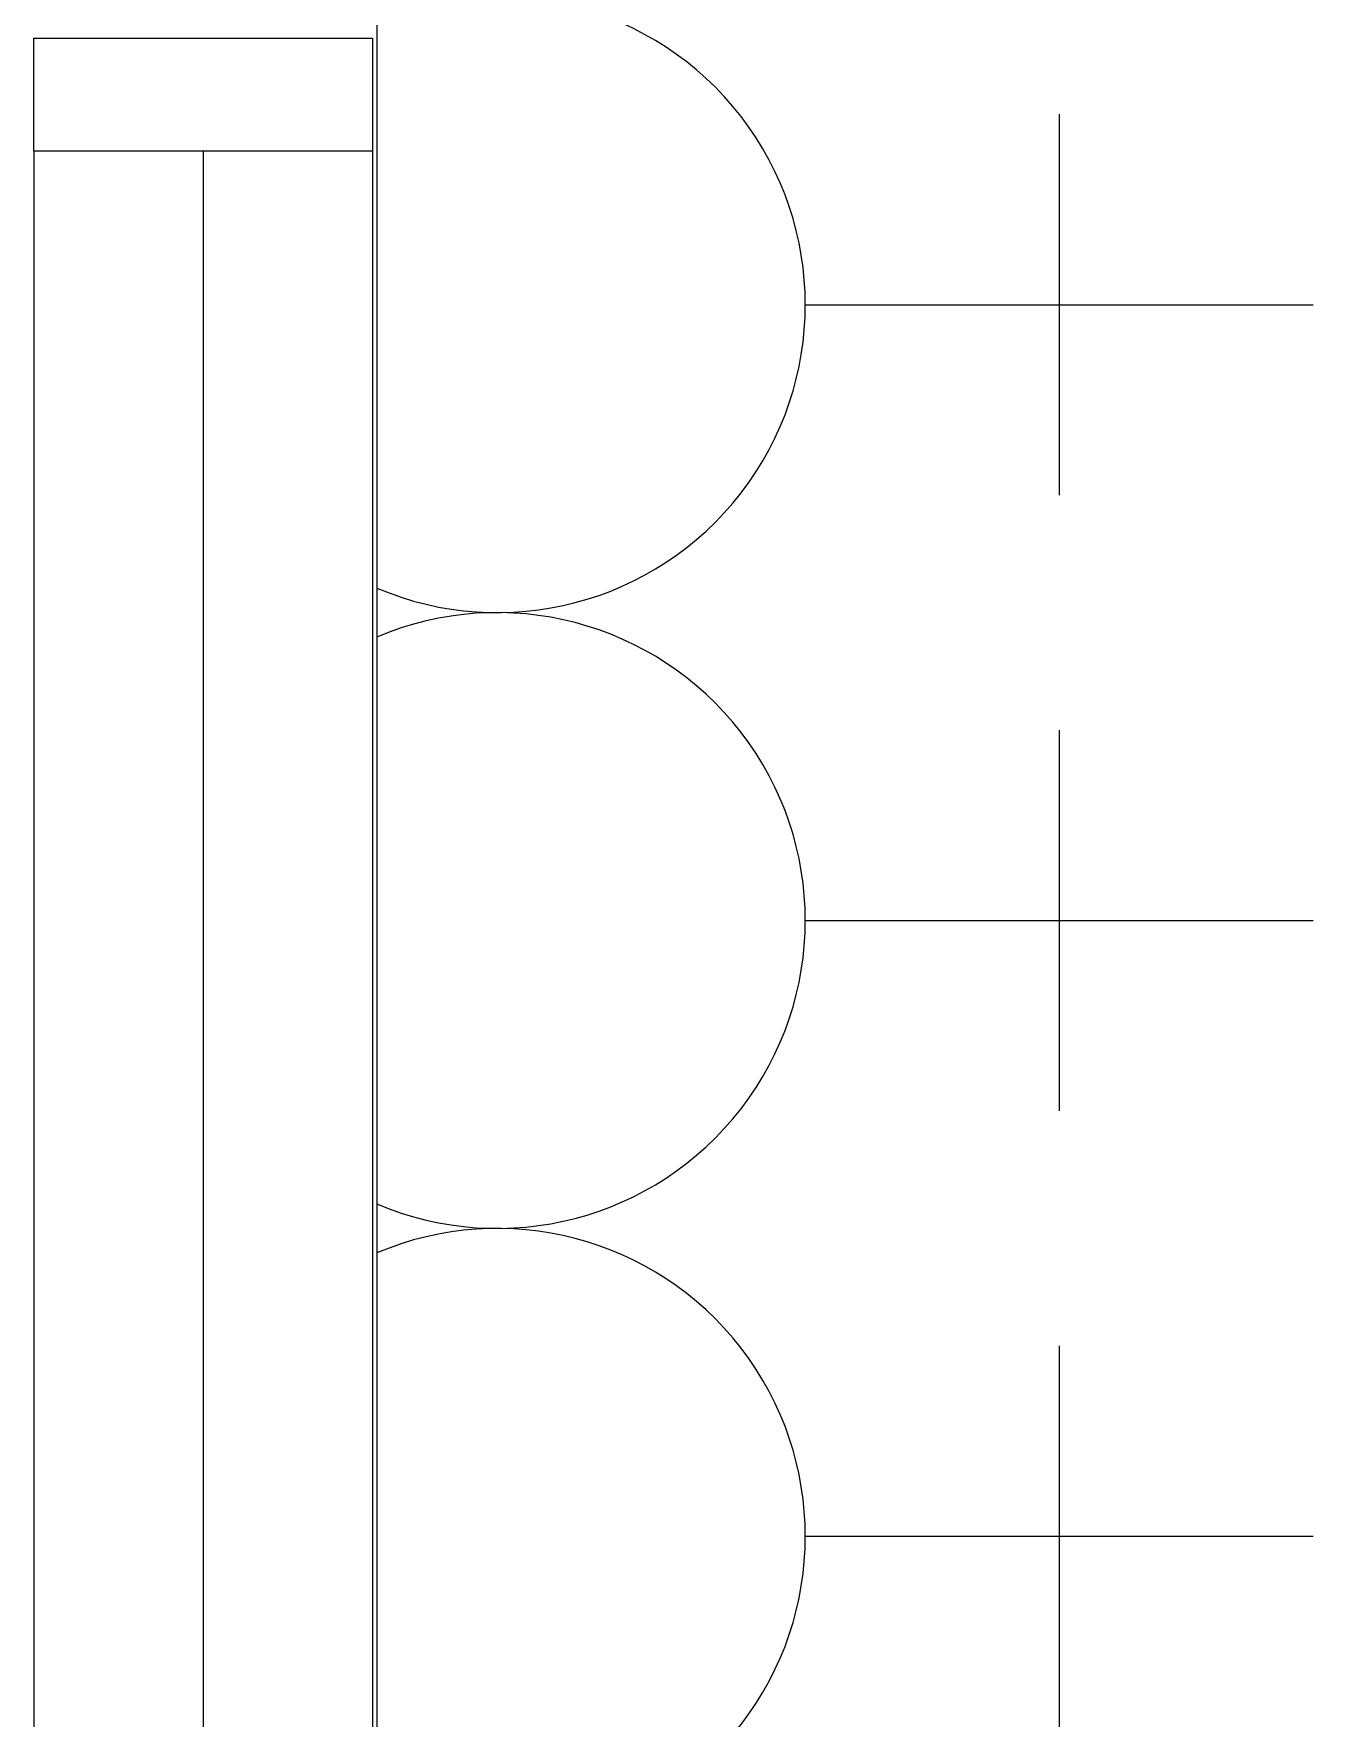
# Model space of a CAD drawing. Header units: inches. Extents: x -106706990 to 300603, y -86718466 to 1728185.
# Drawn here: x 20186 to 20752, y 42556 to 43302 of the extents above; entities that cross this region are included whole.
import ezdxf

# ---------------------------------------------------------------- set-up
doc = ezdxf.new("R2010")
doc.units = ezdxf.units.IN
doc.header["$MEASUREMENT"] = 0
doc.linetypes.add('HIDDEN', pattern=[0.375, 0.25, -0.125])
doc.layers.add('A-WIN', color=9, linetype='Continuous')
doc.layers.add('ELECT', color=6, linetype='Continuous')

# ---------------------------------------------------------------- blocks, each defined once
blk = doc.blocks.new('A$C04C40081')
at = {"layer": 'A-WIN', "color": 8}
for p, q in [((850, 150), (50, 150)), ((850, 75), (50, 75)), ((850, 0), (50, 0))]:
    blk.add_line(p, q, dxfattribs=at)
at = {"layer": 'A-WIN', "color": 8, "linetype": 'Continuous'}
for points in [[(50, 150), (0, 150), (0, 0), (50, 0)], [(850, 150), (900, 150), (900, 0), (850, 0)]]:
    blk.add_lwpolyline(points, close=True, dxfattribs=at)
blk = doc.blocks.new('SOCKET')
at = {"layer": 'ELECT', "color": 6}
for p, q in [((15248.7, 25891.39), (15248.7, 26116.39)), ((15164.32, 26003.89), (15333.07, 26003.89)), ((15112.29, 25701.64), (15385.1, 25701.64))]:
    blk.add_line(p, q, dxfattribs=at)
blk.add_arc((15248.7, 25754.99), 136.41, 336.97635, 203.02365, dxfattribs=at)

msp = doc.modelspace()

# ---------------------------------------------------------------- block references
at = {"layer": 'A-WIN', "color": 8, "rotation": 90}
msp.add_blockref('A$C04C40081', (20335.52, 42400.38), dxfattribs=at)
at = {"layer": 'ELECT', "color": 7, "linetype": 'HIDDEN', "rotation": 269.9999999999994}
for p in [(-5364.11, 58431.01), (-5364.11, 58158.2), (-5364.11, 57885.38)]:
    msp.add_blockref('SOCKET', p, dxfattribs=at)

doc.saveas('drawing.dxf')
